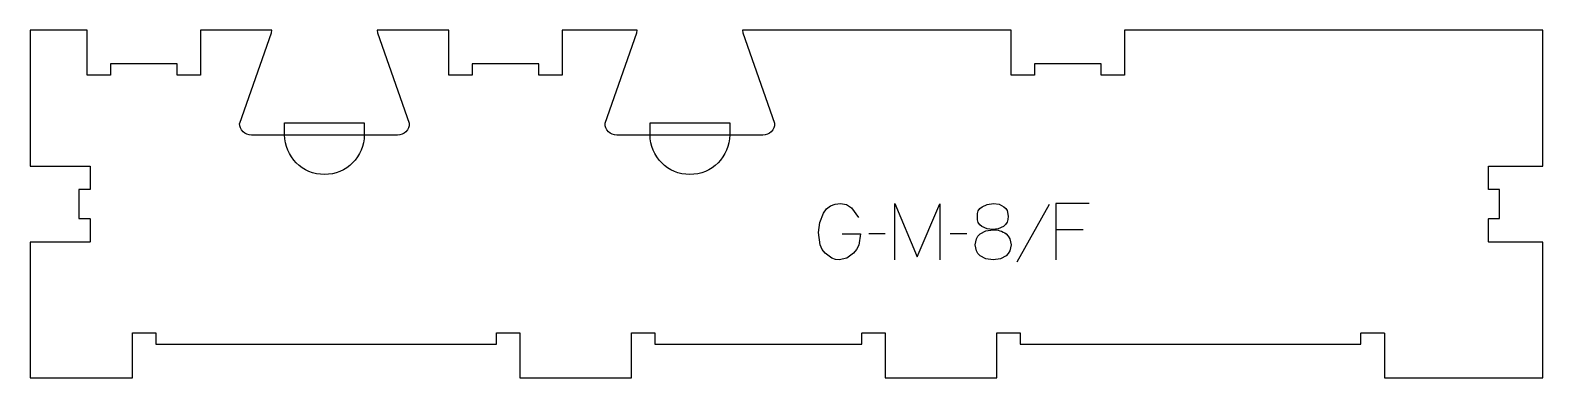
# Model space of a CAD drawing. Header units: millimetres. Extents: x -418 to 388, y -93 to 93.
import ezdxf

# ---------------------------------------------------------------- set-up
doc = ezdxf.new("R2010")
doc.units = ezdxf.units.MM
for name, color, linetype, true_color in [('1_ANYTOOL_1MMDEEP_LABELS_S', 2, 'Continuous', 0xffff00), ('4_ANYTOOL_CUTTHROUGH_OUTSI', 5, 'Continuous', 0x0000ff), ('5_ANYTOOL_HALF_MILL_9MM_IN', 3, 'Continuous', 0x00ff00)]:
    doc.layers.add(name, color=color, linetype=linetype, true_color=true_color)

msp = doc.modelspace()

# ---------------------------------------------------------------- linework, layer by layer
at = {"layer": '1_ANYTOOL_1MMDEEP_LABELS_S'}
for p, q in [((125.14, -0.47), (107.96, -31.24)), ((37.67, -16.11), (28.89, -16.2)), ((81.17, -16.11), (72.39, -16.2)), ((143.23, -13.97), (128.74, -13.97))]:
    msp.add_line(p, q, dxfattribs=at)
for points in [[(14.79, -16.2), (24.56, -16.24), (23.54, -22.17), (22.4, -24.53), (20.83, -26.49), (17.15, -29.13), (13.16, -30.04), (11.12, -29.84), (9.18, -29.19), (5.57, -26.53), (4.07, -24.51), (3, -22), (2.14, -15.51), (2.81, -10.18), (4.8, -5.06), (6.38, -2.84), (8.41, -1.26), (10.9, -0.32), (13.84, 0), (17.1, -0.57), (19.67, -2.27), (23.36, -7.41)], [(42.81, -30), (42.81, 0), (54.81, -28.37), (66.81, -0.13), (66.81, -30)], [(146.4, 0), (128.74, 0), (128.74, -30)]]:
    msp.add_lwpolyline(points, dxfattribs=at)
msp.add_lwpolyline([(95.36, 0), (98.44, -0.42), (101.01, -1.67), (102.03, -2.62), (102.75, -3.78), (103.33, -6.77), (103.17, -8.48), (102.69, -9.94), (101.88, -11.17), (100.76, -12.17), (98.02, -13.49), (94.97, -13.93), (92, -13.52), (89.27, -12.3), (88.15, -11.36), (87.34, -10.17), (86.86, -8.72), (86.86, -5.33), (87.35, -3.88), (88.17, -2.67), (89.31, -1.71), (92.15, -0.43)], close=True, dxfattribs=at)
msp.add_lwpolyline([(95.23, -14.01, -0.182179), (102.17, -16.24), (103.33, -17.42), (104.16, -18.78), (104.83, -22.03), (104.16, -25.31), (103.33, -26.67), (102.17, -27.86), (99.13, -29.46), (95.23, -30), (91.35, -29.46), (88.29, -27.86), (87.14, -26.67), (86.32, -25.31), (85.67, -22.03), (86.32, -18.78), (87.14, -17.42), (88.29, -16.24), (91.35, -14.57)], format="xyb", close=True, dxfattribs=at)
at = {"layer": '4_ANYTOOL_CUTTHROUGH_OUTSI'}
msp.add_lwpolyline([(-306.69, 42.84), (-289.79, 91.12), (-289.56, 92.5), (-327.59, 92.5), (-327.59, 68.75, -0.414214), (-327.84, 68.5), (-339.84, 68.5, -0.414214), (-340.09, 68.75), (-340.09, 74.5), (-375.59, 74.5), (-375.59, 68.75, -0.414214), (-375.84, 68.5), (-387.84, 68.5, -0.414214), (-388.09, 68.75), (-388.09, 92.5), (-418.42, 92.5), (-418.42, 19.95), (-386.67, 19.95, -0.414366), (-386.42, 19.7), (-386.42, 7.7, -0.414061), (-386.67, 7.45), (-392.42, 7.45), (-392.42, -8.05), (-386.67, -8.05, -0.414061), (-386.42, -8.3), (-386.42, -20.3, -0.414366), (-386.67, -20.55), (-418.42, -20.55), (-418.42, -93), (-363.92, -93), (-363.92, -69.25, -0.414214), (-363.67, -69), (-351.67, -69, -0.414214), (-351.42, -69.25), (-351.42, -75), (-169.69, -75), (-169.69, -69.25, -0.414214), (-169.44, -69), (-157.44, -69, -0.414214), (-157.19, -69.25), (-157.19, -93), (-97.69, -93), (-97.69, -69.25, -0.414214), (-97.44, -69), (-85.44, -69, -0.414214), (-85.19, -69.25), (-85.19, -75), (25.22, -75), (25.22, -69.25, -0.414214), (25.47, -69), (37.47, -69, -0.414214), (37.72, -69.25), (37.72, -93), (97.22, -93), (97.22, -69.25, -0.414214), (97.47, -69), (109.47, -69, -0.414214), (109.72, -69.25), (109.72, -75), (291.45, -75), (291.45, -69.25, -0.414214), (291.7, -69), (303.7, -69, -0.414214), (303.95, -69.25), (303.95, -93), (388.45, -93), (388.45, -20.55), (359.7, -20.55, -0.414366), (359.45, -20.3), (359.45, -8.3, -0.414061), (359.7, -8.05), (365.45, -8.05), (365.45, 7.45), (359.7, 7.45, -0.414061), (359.45, 7.7), (359.45, 19.7, -0.414366), (359.7, 19.95), (388.45, 19.95), (388.45, 92.5), (165.36, 92.5), (165.36, 68.75, -0.414214), (165.11, 68.5), (153.11, 68.5, -0.414214), (152.86, 68.75), (152.86, 74.5), (117.36, 74.5), (117.36, 68.75, -0.414214), (117.11, 68.5), (105.11, 68.5, -0.414214), (104.86, 68.75), (104.86, 92.5), (-38.45, 92.5), (-38.21, 91.11), (-21.32, 42.84), (-21.3, 42.75, -0.414214), (-27.55, 36.5), (-105.55, 36.5, -0.414214), (-111.8, 42.75), (-111.79, 42.84), (-94.89, 91.12), (-94.66, 92.5), (-134.64, 92.5), (-134.64, 68.75, -0.414214), (-134.89, 68.5), (-146.89, 68.5, -0.414214), (-147.14, 68.75), (-147.14, 74.5), (-182.64, 74.5), (-182.64, 68.75, -0.414214), (-182.89, 68.5), (-194.89, 68.5, -0.414214), (-195.14, 68.75), (-195.14, 92.5), (-233.35, 92.5), (-233.12, 91.11), (-216.22, 42.84), (-216.21, 42.75, -0.414214), (-222.46, 36.5), (-300.46, 36.5, -0.414214), (-306.71, 42.75)], format="xyb", close=True, dxfattribs=at)
at = {"layer": '5_ANYTOOL_HALF_MILL_9MM_IN'}
for points in [[(-240.21, 36.75, -1), (-282.71, 36.75), (-282.71, 43), (-240.21, 43)], [(-45.3, 36.75, -1), (-87.8, 36.75), (-87.8, 43), (-45.3, 43)]]:
    msp.add_lwpolyline(points, format="xyb", close=True, dxfattribs=at)

doc.saveas('drawing.dxf')
